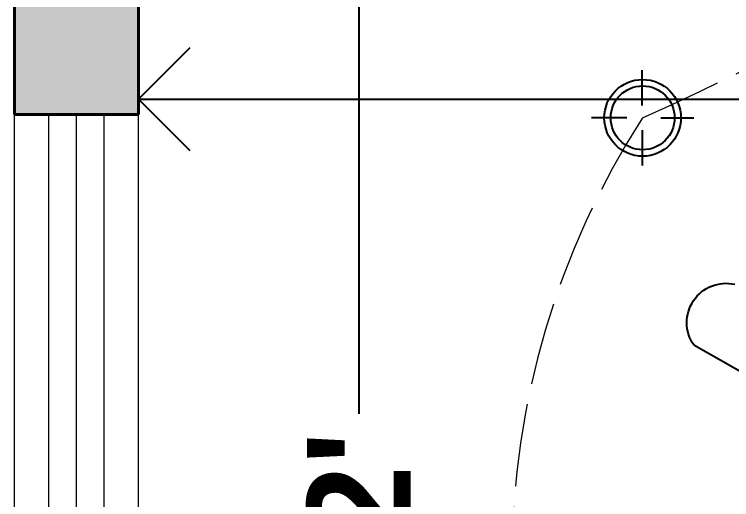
# Model space of a CAD drawing. Header units: inches. Extents: x 463 to 1759, y 367 to 863.
# Drawn here: x 516.3 to 568.3, y 603.9 to 639 of the extents above; entities that cross this region are included whole.
import ezdxf

# ---------------------------------------------------------------- set-up
doc = ezdxf.new("R2010")
doc.units = ezdxf.units.IN
doc.header["$LTSCALE"] = 0.5
doc.header["$MEASUREMENT"] = 0
doc.linetypes.add('ACAD_ISO02W100', pattern=[15, 12, -3])
doc.linetypes.add('CONTINUA', pattern=[0])
doc.layers.get('0').update_dxf_attribs({"true_color": 0xf5a14d})
for name, color, linetype, lineweight in [('DIMENSION', 7, 'CONTINUA', 9), ('ELECTRICAL', 11, 'Continuous', 25), ('FALSE CEILING LIGHTS', 30, 'Continuous', 20), ('Fan', 153, 'Continuous', 20), ('Wall', 7, 'Continuous', 40), ('WALL HATCH', 251, 'Continuous', 5)]:
    doc.layers.add(name, color=color, linetype=linetype, lineweight=lineweight)
doc.layers.add('LAWN', color=170, linetype='Continuous', lineweight=5, plot=False)
doc.layers.add('WINDOW', color=7, linetype='Continuous', lineweight=13, true_color=0xff7070)
doc.styles.get("Standard").update_dxf_attribs({"font": 'arialbd.ttf'})
doc.dimstyles.new('ISO-25', dxfattribs={"dimscale": 3, "dimtxt": 2.5, "dimasz": 2.5, "dimexe": 1.25, "dimexo": 0.625, "dimtad": 0, "dimlunit": 3, "dimtxsty": 'Standard', "dimblk": 'OPEN90', "dimcen": 2.5, "dimse1": 1, "dimse2": 1, "dimclrd": 2, "dimadec": 0, "dimazin": 0, "dimtfac": 1, "dimtmove": 0, "dimatfit": 3, "dimfxl": 1, "dimarcsym": 0})

# ---------------------------------------------------------------- blocks, each defined once
blk = doc.blocks.new('_Open90')
at = {"color": 0, "linetype": 'ByBlock', "lineweight": -2}
for p, q in [((-0.5, 0.5), (0, 0)), ((0, 0), (-1, 0)), ((0, 0), (-0.5, -0.5))]:
    blk.add_line(p, q, dxfattribs=at)
blk = doc.blocks.new('*D4')
at = {"layer": 'Defpoints', "color": 0, "lineweight": 5, "transparency": 16777216}
for p in [(525.285, 673.776), (541.257, 673.776), (525.285, 529.776)]:
    blk.add_point(p, dxfattribs=at)
at = {"layer": 'DIMENSION', "color": 2, "lineweight": -2, "transparency": 16777216}
for p, q in [((541.257, 666.276), (541.257, 610.082)), ((541.257, 537.276), (541.257, 593.47))]:
    blk.add_line(p, q, dxfattribs=at)
at = {"layer": 'DIMENSION', "color": 2, "lineweight": -2, "transparency": 16777216, "xscale": 7.5, "yscale": 7.5, "zscale": 7.5}
for p, rotation in [((541.257, 673.776), 90), ((541.257, 529.776), 270)]:
    blk.add_blockref('_Open90', p, dxfattribs=dict(at, rotation=rotation))
at = {"layer": 'DIMENSION', "color": 0, "transparency": 16777216, "insert": (541.257, 601.776), "char_height": 7.5, "attachment_point": 5, "rotation": 90}
blk.add_mtext("12'", dxfattribs=at)
blk = doc.blocks.new('*D9')
at = {"layer": 'Defpoints', "color": 0, "lineweight": 5, "transparency": 16777216}
for p in [(525.285, 637.694), (669.285, 637.694), (669.285, 632.876)]:
    blk.add_point(p, dxfattribs=at)
at = {"layer": 'DIMENSION', "color": 2, "lineweight": -2, "transparency": 16777216}
for p, q in [((532.785, 632.876), (588.979, 632.876)), ((661.785, 632.876), (605.591, 632.876))]:
    blk.add_line(p, q, dxfattribs=at)
at = {"layer": 'DIMENSION', "color": 2, "lineweight": -2, "transparency": 16777216, "xscale": 7.5, "yscale": 7.5, "zscale": 7.5, "rotation": 180}
blk.add_blockref('_Open90', (525.285, 632.876), dxfattribs=at)
at = {"layer": 'DIMENSION', "color": 2, "lineweight": -2, "transparency": 16777216, "xscale": 7.5, "yscale": 7.5, "zscale": 7.5}
blk.add_blockref('_Open90', (669.285, 632.876), dxfattribs=at)
at = {"layer": 'DIMENSION', "color": 0, "transparency": 16777216, "insert": (597.285, 632.876), "char_height": 7.5, "attachment_point": 5}
blk.add_mtext("12'", dxfattribs=at)
blk = doc.blocks.new('rt')
at = {"layer": 'Fan', "lineweight": 25}
blk.add_line((-193.2, -67.1), (-546.3, 134.2), dxfattribs=at)
at = {"layer": 'Fan', "lineweight": 25, "extrusion": (0, 0, -1)}
blk.add_ellipse((-480.9, 178.8), major_axis=(0.1, 79.2), ratio=1, start_param=4.113258, end_param=6.498391, dxfattribs=at)
blk = doc.blocks.new('LIGHT')
at = {"layer": 'ELECTRICAL', "lineweight": 25}
for p, q in [((3813.676, -268.021), (3813.676, -265.803)), ((3812.727, -268.794), (3810.509, -268.794)), ((3814.855, -268.794), (3816.919, -268.794)), ((3813.676, -269.567), (3813.676, -271.785))]:
    blk.add_line(p, q, dxfattribs=at)
for radius in [2.4, 2.4, 2, 2]:
    blk.add_circle((3813.714, -268.794), radius, dxfattribs=at)

msp = doc.modelspace()

# ---------------------------------------------------------------- hatches: boundary and pattern name
at = {"layer": 'WALL HATCH'}
h = msp.add_hatch(color=256, dxfattribs=at)
h.dxf.hatch_style = 1
h.paths.add_polyline_path([(516.285, 678.276), (516.285, 631.776), (525.285, 631.776), (525.285, 673.776), (633.285, 673.776), (633.285, 678.276), (601.785, 678.276), (597.285, 678.276), (525.285, 678.276)])

# ---------------------------------------------------------------- linework, layer by layer
at = {"layer": 'LAWN', "linetype": 'ACAD_ISO02W100', "lineweight": 5}
for centre, radius, start, end in [((456.936, 864.118), 255.151, 294.27445, 311.09293), ((611.496, 599.423), 59.137, 147.12238, 212.41847)]:
    msp.add_arc(centre, radius, start, end, dxfattribs=at)
at = {"layer": 'Wall'}
for p, q in [((516.285, 678.276), (516.285, 631.776)), ((525.285, 673.776), (525.285, 631.776)), ((525.285, 631.776), (516.285, 631.776))]:
    msp.add_line(p, q, dxfattribs=at)
at = {"layer": 'WINDOW'}
for p, q in [((516.285, 571.776), (516.285, 631.776)), ((518.785, 571.776), (518.785, 631.776)), ((520.785, 571.776), (520.785, 631.776)), ((522.785, 571.776), (522.785, 631.776)), ((525.285, 571.776), (525.285, 631.776))]:
    msp.add_line(p, q, dxfattribs=at)

# ---------------------------------------------------------------- block references
at = {"layer": 'FALSE CEILING LIGHTS', "color": 30, "true_color": 0xe78d18, "xscale": 1.157606277656354, "yscale": 1.157606277656354, "zscale": 1.157606277623779}
msp.add_blockref('LIGHT', (-3852.948, 942.683), dxfattribs=at)
at = {"layer": 'Fan', "color": 7, "lineweight": 5, "true_color": 0xffffff, "xscale": 0.03609625071097101, "yscale": 0.03609625071097101, "zscale": 0.03609625071097101}
msp.add_blockref('rt', (585.253, 610.228), dxfattribs=at)

# ---------------------------------------------------------------- dimensions: what is measured, and where the dimension line sits
at = {"layer": 'DIMENSION'}
for base, p1, p2, angle, picture, middle in [((541.257, 673.776), (525.285, 529.776), (525.285, 673.776), 90, '*D4', (541.257, 601.776)), ((669.285, 632.876), (525.285, 637.694), (669.285, 637.694), 180, '*D9', (597.285, 632.876))]:
    dim = msp.add_linear_dim(base=base, p1=p1, p2=p2, angle=angle, dimstyle='ISO-25', dxfattribs=at)
    dim.commit()
    dim.dimension.update_dxf_attribs({"geometry": picture, "text_midpoint": middle})

doc.saveas('drawing.dxf')
